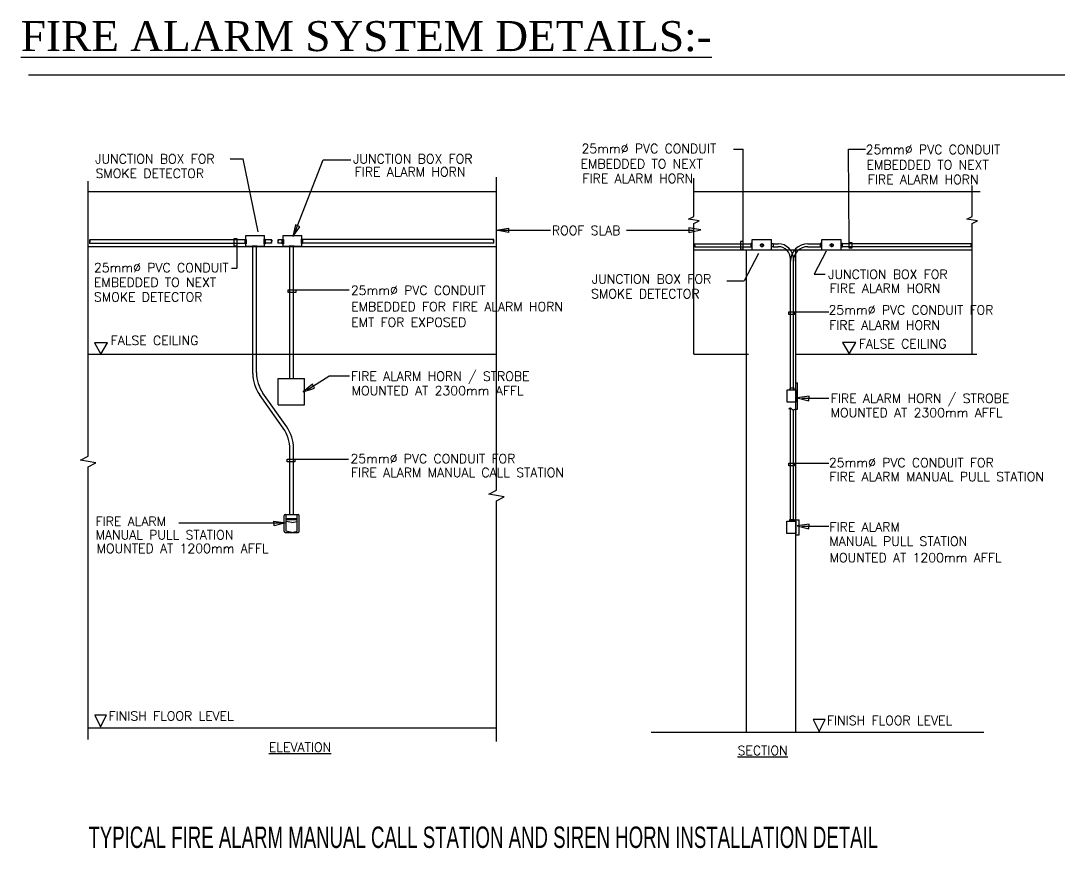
# Model space of a CAD drawing. Header units: inches. Extents: x 3955 to 4125, y 4886 to 4983.
# Drawn here: x 4071.28 to 4078.22, y 4948.96 to 4954.5 of the extents above; entities that cross this region are included whole.
import ezdxf
from ezdxf.enums import TextEntityAlignment as Align

# ---------------------------------------------------------------- set-up
doc = ezdxf.new("R2010")
doc.units = ezdxf.units.IN
doc.header["$MEASUREMENT"] = 0
doc.linetypes.add('HIDDEN', pattern=[0.375, 0.25, -0.125])
doc.layers.get('0').update_dxf_attribs({"lineweight": 35})
for name, color, linetype in [('A-BASE', 1, 'Continuous'), ('DETAIL', 7, 'Continuous'), ('DEVICE', 4, 'Continuous'), ('E-LIGHT', 141, 'Continuous'), ('E-TEXT', 2, 'Continuous'), ('EL_L140', 5, 'Continuous'), ('FRAME$0$EL-BANDA$0$E-TEXT', 40, 'Continuous')]:
    doc.layers.add(name, color=color, linetype=linetype)
doc.styles.add('ET140', font='stencil.shx', dxfattribs={"height": 0.35})
doc.styles.add('FRAME$0$TIMENR', font='times.ttf')
doc.styles.add('ROMANS', font='ROMANS.shx', dxfattribs={"width": 0.9})

# ---------------------------------------------------------------- blocks, each defined once
blk = doc.blocks.new('A$C760A6436')
at = {"layer": 'A-BASE'}
blk.add_line((1.953968156815336, -0.2056184181526532), (1.980173438356815, -0.2056184181526532), dxfattribs=at)
at = {"layer": 'DETAIL', "color": 1}
for p, q in [((2.614694121255525, -0.3921061333942362), (2.614694121255525, -0.3059757733726656)), ((0.1654154098837353, -0.3226522646687044), (1.295563933448193, -0.3226522646687044)), ((1.843677459019545, -0.3226522646687044), (2.636709582939147, -0.3226522646687044)), ((2.60010840788209, -0.3994080929355732), (2.614694121255525, -0.3921061333942362)), ((2.62927983462896, -0.4045518025366164), (2.60010840788209, -0.3994080929355732)), ((2.614694121255525, -0.4118537620777261), (2.62927983462896, -0.4045518025366164)), ((2.614694121255525, -0.7741513606142689), (2.614694121255525, -0.4118537620777261)), ((0.1654154098837353, -0.475064384128018), (1.296748789522098, -0.475064384128018)), ((1.843677459019545, -0.484860596049657), (2.614694121255525, -0.484860596049657)), ((1.989358167752471, -1.821255545496342), (1.989358167752471, -0.4844929884620797)), ((2.126325694903244, -1.821255545496342), (2.126325694903244, -0.4844929884620797)), ((0.1641777494028247, -1.809939351235471), (1.295047659040392, -1.809939351235471)), ((1.725281846275266, -1.821255545496342), (2.647335267753988, -1.821255545496342))]:
    blk.add_line(p, q, dxfattribs=at)
at = {"layer": 'DETAIL', "color": 3, "linetype": 'Continuous'}
for p, q in [((0.6023996172957595, -0.45664665000686), (0.1700950098752401, -0.45664665000686)), ((1.288751087592573, -0.4555495595243428), (0.7594242538493745, -0.4555495595243428)), ((0.6023996172957595, -0.4668580306508829), (0.1696264474430791, -0.4668580306508829)), ((0.6215053966257074, -0.8273603567845385), (0.6215053966257074, -0.4743582762587266)), ((0.6317167772695029, -0.8247996332383991), (0.6317167772695029, -0.4743582762587266)), ((0.7239893879896044, -0.8414674365415067), (0.7239893879896044, -0.474189493107815)), ((0.7342007686334, -0.8414674365415067), (0.7342007686334, -0.474189493107815)), ((1.289219650024279, -0.4657609401685932), (0.7594242538493745, -0.4657609401685932)), ((1.845562850232454, -0.4678305948998513), (2.00120606823657, -0.4678305948998513)), ((1.846046190916695, -0.4759321861547505), (2.00120606823657, -0.4759321861547505)), ((2.063067781841255, -0.4678305948998513), (2.077172458018595, -0.4678305948998513)), ((2.063067781841255, -0.4759321861547505), (2.077510024321327, -0.4759321861547505)), ((2.159876202077612, -0.4678305948998513), (2.194098052818845, -0.4678305948998513)), ((2.159876202077612, -0.4759321861547505), (2.194098052818845, -0.4759321861547505)), ((2.612298688326973, -0.4678305948998513), (2.255297171011989, -0.4678305948998513)), ((2.611815347642732, -0.4759321861547505), (2.255297171011989, -0.4759321861547505)), ((2.111266654549127, -0.8725650161161411), (2.111266654549127, -0.5096888163827771)), ((2.119368245803798, -0.8725650161161411), (2.119368245803798, -0.5100263826850551)), ((0.7055926797802385, -0.979097637156201), (0.6399021048364375, -0.8855636761547885)), ((0.7154207956700702, -0.9753243444565669), (0.6497302207262692, -0.8817903834560639)), ((2.111266654549127, -1.236040820347625), (2.111266654549127, -0.9239176445471458)), ((2.119368245803798, -1.236040820347625), (2.119368245803798, -0.9279033338636964)), ((0.7342007686334, -1.218420319400821), (0.7342007686334, -1.034740232981449)), ((0.7239893879896044, -1.218420319400821), (0.7239893879896044, -1.037300956527133))]:
    blk.add_line(p, q, dxfattribs=at)
at = {"layer": 'DETAIL', "color": 3, "linetype": 'HIDDEN'}
for p, q in [((0.6737668046453109, -0.456815433157999), (0.6536253036670132, -0.456815433157999)), ((0.7051041647650891, -0.456815433157999), (0.6915734270905887, -0.456815433157999)), ((0.6737668046453109, -0.4659297233197321), (0.6536253036670132, -0.4659297233197321)), ((0.7051041647650891, -0.4659297233197321), (0.6910910913029511, -0.4659297233197321))]:
    blk.add_line(p, q, dxfattribs=at)
at = {"layer": 'DETAIL', "color": 1}
for points in [[(1.296748789522098, -1.847516458029759), (1.296748789522098, -1.180234722732166), (1.31818842628627, -1.169501524003863), (1.275309152757927, -1.161940751167549), (1.296748789522098, -1.151207552439473), (1.296748789522098, -0.2831823248343426)], [(1.843677459019545, -0.7741513606142689), (1.843677459019545, -0.4118537620777261), (1.858263172392526, -0.4045518025366164), (1.82909174564611, -0.3994080929355732), (1.843677459019545, -0.3921061333942362), (1.843677459019545, -0.2860078127373527)], [(0.1654154098837353, -1.842452963495361), (0.1654154098837353, -1.085716158093419), (0.1868550466479064, -1.074982959365116), (0.1439757731191094, -1.067422186528802), (0.1654154098837353, -1.056688987800499), (0.1654154098837353, -0.2939930329491744)], [(0.1641777494028247, -0.7741513606142689), (1.295047659040392, -0.7741513606142689)], [(1.843677459019545, -0.7741513606142689), (1.994951445103197, -0.7741513606142689)], [(2.126325694903244, -0.7741513606142689), (2.627381912428064, -0.7741513606142689)]]:
    blk.add_lwpolyline(points, dxfattribs=at)
at = {"layer": 'DETAIL', "color": 4}
for points in [[(2.101956424181935, -0.8725650161161411), (2.126261197946405, -0.8725650161161411), (2.126261197946405, -0.9065916993858991), (2.101956424181935, -0.9065916993858991)], [(2.10175388440075, -1.236731543017186), (2.126058658164766, -1.236731543017186), (2.126058658164766, -1.270758226287398), (2.10175388440075, -1.270758226287398)]]:
    blk.add_lwpolyline(points, close=True, dxfattribs=at)
at = {"layer": 'DETAIL', "color": 3, "linetype": 'HIDDEN'}
for centre in [(2.032458925926676, -0.4718813905274146), (2.225772868386684, -0.4718813905274146)]:
    blk.add_circle(centre, 0.004050795627360462, dxfattribs=at)
at = {"layer": 'DETAIL', "color": 1, "linetype": 'HIDDEN'}
for centre, radius, start, end in [((0.1728116544086333, -0.4593392529500306), 0.003824953350171852, 135.0872131399143, 224.9127868600857), ((0.1673941259718958, -0.4593392529500306), 0.003824953350171852, 315.0872131399143, 44.91278686008574), ((0.6762046924418428, -0.4592459105347189), 0.003442458015154667, 135.0872131399143, 224.9127868600857), ((0.671328916848779, -0.4592459105347189), 0.003442458015154667, 315.0872131399143, 44.91278686008574), ((0.6940113148871205, -0.4592459105347189), 0.003442458015154667, 135.0872131399143, 224.9127868600857), ((0.6891355392940568, -0.4592459105347189), 0.003442458015154667, 315.0872131399143, 44.91278686008574), ((1.291451971495917, -0.4582421624677409), 0.003824953350171852, 135.0872131399143, 224.9127868600857), ((1.286034443058725, -0.4582421624677409), 0.003824953350171852, 315.0872131399143, 44.91278686008574), ((0.1728116544086333, -0.4647403137867059), 0.003824953350171852, 135.0872131399143, 213.6183460273253), ((0.6762046924418428, -0.4641068652874765), 0.003442458015154667, 135.0872131399143, 213.6183460273253), ((0.6940113148871205, -0.4641068652874765), 0.003442458015154667, 135.0872131399143, 211.9731792930873), ((1.286034443058725, -0.4636432233041887), 0.003824953350171852, 326.3816539726747, 44.91278686008574), ((1.848244181257996, -0.4693828136032607), 0.0030982122136392, 149.9335113122449, 224.9127868600857), ((1.848244181257996, -0.4737576728807653), 0.0030982122136392, 135.0872131399143, 224.9127868600857), ((1.84385598322433, -0.4737576728807653), 0.0030982122136392, 315.0872131399143, 44.91278686008574), ((2.614005555335552, -0.4737576728807653), 0.0030982122136392, 135.0872131399143, 224.9127868600857), ((2.609617357301431, -0.4693828136032607), 0.0030982122136392, 315.0872131399143, 30.06648868775509), ((2.609617357301431, -0.4737576728807653), 0.0030982122136392, 315.0872131399143, 44.91278686008574)]:
    blk.add_arc(centre, radius, start, end, dxfattribs=at)
at = {"layer": 'DETAIL', "color": 3, "linetype": 'HIDDEN'}
for centre, radius, start, end in [((2.033562761583653, -0.4698559927137467), 0.002306661973876813, 118.5902498508353, 241.4097501491647), ((2.031355090270154, -0.4739067883410826), 0.002306661973876813, 298.5902498508353, 61.40975014916468), ((2.226876704045026, -0.4698559927137467), 0.002306661973876813, 118.5902498508353, 241.4097501491647), ((2.224669032730162, -0.4739067883410826), 0.002306661973876813, 298.5902498508353, 61.40975014916468), ((2.110893012576071, -0.9285178254665425), 0.004615330195211685, 31.70192409242242, 148.6267166795175), ((2.119271227944409, -0.9215290682277555), 0.006375003910871986, 225.7110191423597, 314.8296324708053)]:
    blk.add_arc(centre, radius, start, end, dxfattribs=at)
at = {"layer": 'DETAIL', "color": 3, "linetype": 'Continuous'}
for centre, radius, start, end in [((2.077172458018595, -0.5100263826850551), 0.04219578778521972, 0, 90), ((2.077510024320873, -0.5096888163827771), 0.03375663022817577, 0, 90), ((2.159876202077612, -0.5164401424285643), 0.0486095475285289, 90, 180), ((2.159876202077612, -0.5164401424285643), 0.04050795627377409, 90, 180), ((0.7227752873100144, -0.8273603567845385), 0.1012698906844352, 180, 215.081054536362), ((0.7308768785646862, -0.8247996332383991), 0.09916010129517423, 180, 215.081054536362), ((0.6308210885599692, -1.034740232981449), 0.1033796800736962, 0, 35.08105453636205), ((0.6227194973052974, -1.037300956527133), 0.1012698906844352, 0, 35.08105453636205)]:
    blk.add_arc(centre, radius, start, end, dxfattribs=at)
at = {"layer": 'DEVICE'}
for p, q in [((0.6023996172957595, -0.4743582762587266), (0.6023996172957595, -0.4446399377175112)), ((0.6023996172957595, -0.4446399377175112), (0.6536253036670132, -0.4446399377175112)), ((0.6536253036670132, -0.474358276258954), (0.6536253036670132, -0.4446399377175112)), ((0.7057792973696451, -0.474189493107815), (0.7057792973696451, -0.4446399377175112)), ((0.7057792973696451, -0.4446399377175112), (0.7570049837408988, -0.4446399377175112)), ((0.7562173739775062, -0.4545816148179256), (0.7594242538493745, -0.4545816148179256)), ((0.7562173739775062, -0.4668183932753891), (0.7562173739775062, -0.4545816148179256)), ((0.7570049837408988, -0.474189493107815), (0.7570049837408988, -0.4446399377175112)), ((0.7594242538493745, -0.4545816148179256), (0.7594242538493745, -0.4668183932753891)), ((2.005131620856446, -0.4844929884620797), (2.005131620856446, -0.4559561319786098)), ((2.005131620856446, -0.4559561319786098), (2.059142229221379, -0.4559561319786098)), ((2.059142229221379, -0.4844929884620797), (2.059142229221379, -0.4559561319786098)), ((2.198023605438721, -0.4844929884620797), (2.198023605438721, -0.4559561319786098)), ((2.198023605438721, -0.4559561319786098), (2.25161225592592, -0.4559561319786098)), ((2.25161225592592, -0.4844929884620797), (2.25161225592592, -0.4559561319786098)), ((0.6023996172957595, -0.4743582762587266), (0.6536253036670132, -0.474358276258954)), ((0.7057792973696451, -0.474189493107815), (0.7570049837408988, -0.474189493107815)), ((0.7594242538493745, -0.4668183932753891), (0.7562173739775062, -0.4668183932753891)), ((2.005131620856446, -0.4844929884620797), (2.059142229221379, -0.4844929884620797)), ((2.198023605438721, -0.4844929884620797), (2.25161225592592, -0.4844929884620797)), ((0.6920977952681824, -0.8414674365415067), (0.7650121165611381, -0.8414674365415067)), ((0.6920977952681824, -0.914381757834235), (0.6920977952681824, -0.8414674365415067)), ((0.7650121165611381, -0.914381757834235), (0.7650121165611381, -0.8414674365415067)), ((2.126261197946405, -0.853121197104656), (2.130878809902242, -0.853121197104656)), ((2.130878809902242, -0.9260355183976117), (2.130878809902242, -0.853121197104656)), ((0.6920977952681824, -0.914381757834235), (0.7650121165611381, -0.914381757834235)), ((2.126261197946405, -0.9260355183976117), (2.130878809902242, -0.9260355183976117)), ((0.7082438013626415, -1.264936101643343), (0.7082438013626415, -1.221336892252566)), ((0.7111603742141597, -1.218420319400821), (0.7473258775753493, -1.218420319400821)), ((0.7140769470656778, -1.264936101643343), (0.7140769470656778, -1.218420319400821)), ((0.7140769470656778, -1.228993345073604), (0.7444093047238312, -1.228993345073604)), ((0.7140769470656778, -1.23190991792535), (0.7444093047238312, -1.23190991792535)), ((0.7444093047238312, -1.264936101643343), (0.7444093047238312, -1.218420319400821)), ((0.7502424504268674, -1.264936101643343), (0.7502424504268674, -1.221336892252566)), ((2.126058658164766, -1.233148070030211), (2.1357409561856, -1.233148070030211)), ((2.1357409561856, -1.274341699275283), (2.1357409561856, -1.233148070030211)), ((0.7292431258947545, -1.240659636480586), (0.7140769470656778, -1.237743063628841)), ((0.7292431258947545, -1.267852674495089), (0.7140769470656778, -1.264936101643343)), ((0.7292431258947545, -1.240659636480586), (0.7444093047238312, -1.237743063628841)), ((0.7292431258947545, -1.267852674495089), (0.7444093047238312, -1.264936101643343)), ((0.7111603742141597, -1.267852674495089), (0.7473258775753493, -1.267852674495089)), ((2.126058658164766, -1.274341699275283), (2.1357409561856, -1.274341699275283))]:
    blk.add_line(p, q, dxfattribs=at)
for points in [[(0.599924176020977, -0.4555943137245322), (0.6031310558928453, -0.4555943137245322), (0.6031310558928453, -0.4678310921822231), (0.599924176020977, -0.4678310921822231)], [(0.6525845191767985, -0.4554255305733932), (0.6557913990486668, -0.4554255305733932), (0.6557913990486668, -0.4676623090313115), (0.6525845191767985, -0.4676623090313115)], [(0.703219464518952, -0.4558474884513544), (0.7064263443908203, -0.4558474884513544), (0.7064263443908203, -0.4680842669090453), (0.703219464518952, -0.4680842669090453)], [(0.6196718047044669, -0.4733165445943541), (0.6335120230983193, -0.4733165445943541), (0.6335120230983193, -0.4763546413148561), (0.6196718047044669, -0.4763546413148561)], [(0.7222919605983407, -0.4733165445943541), (0.7361321789917383, -0.4733165445943541), (0.7361321789917383, -0.4763546413148561), (0.7222919605983407, -0.4763546413148561)], [(2.005131620856446, -0.466745364735516), (2.00120606823657, -0.466745364735516), (2.00120606823657, -0.4767312940430202), (2.005131620856446, -0.4767312940430202)], [(2.059142229221379, -0.466745364735516), (2.063067781841255, -0.466745364735516), (2.063067781841255, -0.4767312940430202), (2.059142229221379, -0.4767312940430202)], [(2.198023605438721, -0.466745364735516), (2.194098052818845, -0.466745364735516), (2.194098052818845, -0.4767312940430202), (2.198023605438721, -0.4767312940430202)], [(2.255409876826889, -0.466745364735516), (2.251484324206558, -0.466745364735516), (2.251484324206558, -0.4767312940430202), (2.255409876826889, -0.4767312940430202)], [(2.121368596379853, -0.8725650161161411), (2.121368596379853, -0.8678543529720173), (2.109385481210211, -0.8678543529720173), (2.109385481210211, -0.8725650161161411)], [(2.121419231325035, -1.232020879873289), (2.121419231325035, -1.236731543017186), (2.109436116155848, -1.236731543017186), (2.109436116155848, -1.232020879873289)]]:
    blk.add_lwpolyline(points, close=True, dxfattribs=at)
for centre, start, end in [((0.7111603742141597, -1.221336892252566), 90, 180), ((0.7473258775753493, -1.221336892252566), 0, 90), ((0.7111603742141597, -1.264936101643343), 180, 270), ((0.7473258775753493, -1.264936101643343), 270, 0)]:
    blk.add_arc(centre, 0.002916572851711735, start, end, dxfattribs=at)
at = {"layer": 'E-LIGHT', "color": 11, "linetype": 'Continuous'}
for p, q in [((1.979997156392983, -0.4616679400528483), (1.980173438356815, -0.2056184181526532)), ((2.273695055335793, -0.464218174480493), (2.272461963018486, -0.2056184181526532)), ((2.272461963018486, -0.2056184181526532), (2.318892188838163, -0.2056184181526532)), ((0.558532934444429, -0.2320252581716886), (0.5951913163162317, -0.2320252581716886)), ((0.636417315727158, -0.43451866473265), (0.5951913163162317, -0.2320252581716886)), ((0.7378818054044132, -0.4364145219271904), (0.8164665807507845, -0.2355697043456075)), ((0.8164665807507845, -0.2355697043456075), (0.8931005095528235, -0.2355697043456075)), ((1.296434412079634, -0.4301513526866074), (1.446526884563809, -0.4301254965434964)), ((1.309324324113277, -0.4301722838185924), (1.446526884563809, -0.4301402684454843)), ((1.656958947659405, -0.4300892458149974), (1.841489045835715, -0.4300574571680045)), ((1.656958947659405, -0.4300911654186166), (1.770341719953649, -0.4300647082463911)), ((0.5769010477574739, -0.4742670657024064), (0.5769010477574739, -0.5354129723473307)), ((2.210180841148485, -0.4881259465439598), (2.177013450265349, -0.5521302274448772)), ((2.022831543381926, -0.4943709231361026), (1.983350315300413, -0.5705592377780704)), ((0.5629212963740429, -0.5354129723473307), (0.5769010477574739, -0.5354129723473307)), ((1.935108240610589, -0.5705592377780704), (1.983350315300413, -0.5705592377780704)), ((2.177013450265349, -0.5521302274448772), (2.207832875387339, -0.5521302274448772)), ((0.7404583631223431, -0.5955841657291785), (0.888965322349577, -0.5955841657291785)), ((2.122197639960177, -0.6563538232742303), (2.218044256031135, -0.6563538232742303)), ((0.7722916599609562, -0.8728711465689685), (0.8322003213984317, -0.8351433761920362)), ((0.8890496883518608, -0.8351482516000033), (0.8322003213984317, -0.8351433761920362)), ((2.142479448302765, -0.8959232822664944), (2.218044256031135, -0.8958989543170901)), ((0.7378422242800298, -1.064632542749678), (0.8863491835068089, -1.064632542749678)), ((2.122197639960177, -1.075948737010549), (2.218044256031135, -1.075948737010549)), ((0.7006376732692843, -1.242511759999843), (0.4169632401844865, -1.242487432050439)), ((2.142479448302765, -1.250621074389073), (2.218044256031135, -1.250596746439669))]:
    blk.add_line(p, q, dxfattribs=at)
at = {"layer": 'E-LIGHT', "color": 141}
blk.add_lwpolyline([(7.780417405119351, 1.930764028656995e-07), (0, 1.930764028656995e-07)], dxfattribs=at)
at = {"layer": 'E-LIGHT', "color": 11, "linetype": 'Continuous'}
for points in [[(0.5769010477574739, -0.4531116810708227), (0.5769010477574739, -0.4742670657024064), (0.5695777180762889, -0.4742670657024064), (0.5695777180762889, -0.4531116810708227)], [(1.979982591586122, -0.4828233196708425), (1.979997156392983, -0.4616679400528483), (1.972673828448023, -0.4616628981741542), (1.972659263640708, -0.482818277791921)], [(2.273769774096763, -0.4798879285590374), (2.273695055335793, -0.464218174480493), (2.281018301762288, -0.4641832547304148), (2.281093020523258, -0.4798530088085045)], [(0.7193029784907594, -0.5955841657291785), (0.7404583631223431, -0.5955841657291785), (0.7404583631223431, -0.6029074954099087), (0.7193029784907594, -0.6029074954099087)], [(2.106527707740497, -0.6563538232742303), (2.122197639960177, -0.6563538232742303), (2.122197639960177, -0.6636771529551879), (2.106527707740497, -0.6636771529551879)], [(0.7609189693735061, -0.8784101826799997), (0.7927473258341706, -0.8682018416891424), (0.7867803356371041, -0.8567680547537293)], [(2.129903913711587, -0.8945539970554819), (2.162279185403804, -0.9028664144923368), (2.163318809793509, -0.8900112351150256)], [(0.716686839648446, -1.064632542749678), (0.7378422242800298, -1.064632542749678), (0.7378422242800298, -1.071955872430408), (0.716686839648446, -1.071955872430408)], [(2.106527707740497, -1.075948737010549), (2.122197639960177, -1.075948737010549), (2.122197639960177, -1.083272066691279), (2.106527707740497, -1.083272066691279)], [(0.7132132078604627, -1.241142474788603), (0.6808379361682455, -1.249454892225458), (0.6797983117785407, -1.236599712848374)], [(2.129903913711587, -1.249251789178061), (2.162279185403804, -1.257564206614916), (2.163318809793509, -1.244709027237832)]]:
    blk.add_lwpolyline(points, close=True, dxfattribs=at)
at = {"layer": 'E-TEXT'}
for p, q in [((0.1834612404873042, -1.774317833687292), (0.1999175977239247, -1.807230548159623)), ((0.2163739549600905, -1.774317833687292), (0.1834612404873042, -1.774317833687292)), ((0.1999175977239247, -1.807230548159623), (0.2163739549600905, -1.774317833687292)), ((2.207082841113788, -1.786984293157502), (2.174170126641002, -1.786984293157502)), ((2.174170126641002, -1.786984293157502), (2.190626483877622, -1.819897007629834)), ((2.190626483877622, -1.819897007629834), (2.207082841113788, -1.786984293157502))]:
    blk.add_line(p, q, dxfattribs=at)
for points in [[(0.7320208655719398, -0.4476247135633002), (0.7515672210092816, -0.4205102434434593), (0.7399764238953139, -0.4148542839361653)], [(1.296748789522098, -0.4301752182420842), (1.329618571467563, -0.4241062862388389), (1.329772720194796, -0.4370025141315637)], [(1.862998641256581, -0.4294061229800263), (1.830128859311117, -0.4233371909767811), (1.829974710584338, -0.4362334188695058)], [(0.2007478163836822, -0.7741513606142689), (0.2189565977610073, -0.742612826124514), (0.1825390350063572, -0.742612826124514)], [(2.273854103608755, -0.773138661707435), (2.292062884986535, -0.74160012721768), (2.255645322231885, -0.74160012721768)]]:
    blk.add_lwpolyline(points, close=True, dxfattribs=at)
at = {"layer": 'E-TEXT', "style": 'ROMANS'}
for s, p in [('25mm%%C PVC CONDUIT', (1.532383365011356, -0.2164887197902772)), ('25mm%%C PVC CONDUIT', (2.319756765083184, -0.2191048586328179)), ('JUNCTION BOX FOR', (0.1847672238886844, -0.2451824703725833)), ('JUNCTION BOX FOR', (0.8994033492404014, -0.2450478656328414)), ('FIRE ALARM HORN', (0.9036224537776434, -0.2810896520541064)), ('EMBEDDED TO NEXT', (1.529793417152632, -0.2588456454873267)), ('EMBEDDED TO NEXT', (2.32223031175954, -0.2614617843300948)), ('SMOKE DETECTOR', (0.1857493341171903, -0.2854183882279813)), ('FIRE ALARM HORN', (1.534783078200235, -0.2996007688195732)), ('FIRE ALARM HORN', (2.325532141295298, -0.3022169076623413)), ('ROOF SLAB', (1.450240746492909, -0.4435423779816574)), ('25mm%%C PVC CONDUIT', (0.1813562627858119, -0.5467522035069123)), ('JUNCTION BOX FOR', (2.215907938161763, -0.5652372264819405)), ('EMBEDDED TO NEXT', (0.1813562627858119, -0.5874376570177446)), ('JUNCTION BOX FOR', (1.561074937073499, -0.5782231754351415)), ('SMOKE DETECTOR', (0.1813562627858119, -0.6279308310508895)), ('25mm%%C PVC CONDUIT', (0.8932058986733864, -0.6094927301783173)), ('SMOKE DETECTOR', (1.558888638467579, -0.6191269376899982)), ('FIRE ALARM HORN', (2.22012704269946, -0.6038107601700631)), ('EMBEDDED FOR FIRE ALARM HORN', (0.8940862057384038, -0.654606765528797)), ('25mm%%C PVC CONDUIT FOR', (2.216845603863021, -0.6641121043230669)), ('EMT FOR EXPOSED', (0.8940862057384038, -0.6980302144586403)), ('FIRE ALARM HORN', (2.218439211187615, -0.7060089581859756)), ('FALSE CEILING', (0.227665607558265, -0.7483665020815806)), ('FALSE CEILING', (2.300771894783338, -0.7577339669699086)), ('FIRE ALARM HORN / STROBE', (0.8934893406312767, -0.8475980198650177)), ('MOUNTED AT 2300mm AFFL', (0.8953829713782397, -0.8876553487743877)), ('FIRE ALARM HORN / STROBE', (2.222913787249126, -0.9091687762472702)), ('MOUNTED AT 2300mm AFFL', (2.222605290397041, -0.9488469641974007)), ('25mm%%C PVC CONDUIT FOR', (0.8921550321110772, -1.076015733514851)), ('25mm%%C PVC CONDUIT FOR', (2.217858302769855, -1.087331927775949)), ('FIRE ALARM MANUAL CALL STATION', (0.893523825104694, -1.114497484160438)), ('FIRE ALARM MANUAL PULL STATION', (2.219227095763017, -1.125813678421537)), ('FIRE ALARM', (0.1857673699601037, -1.250048935212135)), ('MANUAL PULL STATION', (0.1857673699601037, -1.28724703935336)), ('FIRE ALARM', (2.219227095763017, -1.265669099827392)), ('MANUAL PULL STATION', (2.219227095763017, -1.304976993357513)), ('MOUNTED AT 1200mm AFFL', (0.1886035259758501, -1.325056884955757)), ('MOUNTED AT 1200mm AFFL', (2.219735976827451, -1.350466472337075)), ('FINISH FLOOR LEVEL', (0.2215025879222594, -1.789244097132041)), ('FINISH FLOOR LEVEL', (2.212211474075957, -1.801910556602252)), ('%%UELEVATION', (0.6662429567368235, -1.876072609758467)), ('%%uSECTION', (1.964819198937221, -1.885199530971477))]:
    blk.add_text(s, height=0.02531747267113183, dxfattribs=at).set_placement(p)
at = {"layer": 'EL_L140', "color": 3, "style": 'ET140', "width": 0.65}
blk.add_text('TYPICAL FIRE ALARM MANUAL CALL STATION AND SIREN HORN INSTALLATION DETAIL', height=0.059375, dxfattribs=at).set_placement((0.1660681506346009, -2.142587083131957))
at = {"layer": 'FRAME$0$EL-BANDA$0$E-TEXT', "color": 3, "style": 'FRAME$0$TIMENR'}
blk.add_text('%%UFIRE ALARM SYSTEM DETAILS:-', height=0.083125, dxfattribs=at).set_placement((0.9359203767121471, 0.04140159111307185), align=Align.BOTTOM_CENTER)

msp = doc.modelspace()

# ---------------------------------------------------------------- block references
at = {"xscale": 2.411673539939912, "yscale": 2.411673539939912, "zscale": 2.411673539939912}
msp.add_blockref('A$C760A6436', (4071.336687940149, 4954.133728338174), dxfattribs=at)

doc.saveas('drawing.dxf')
